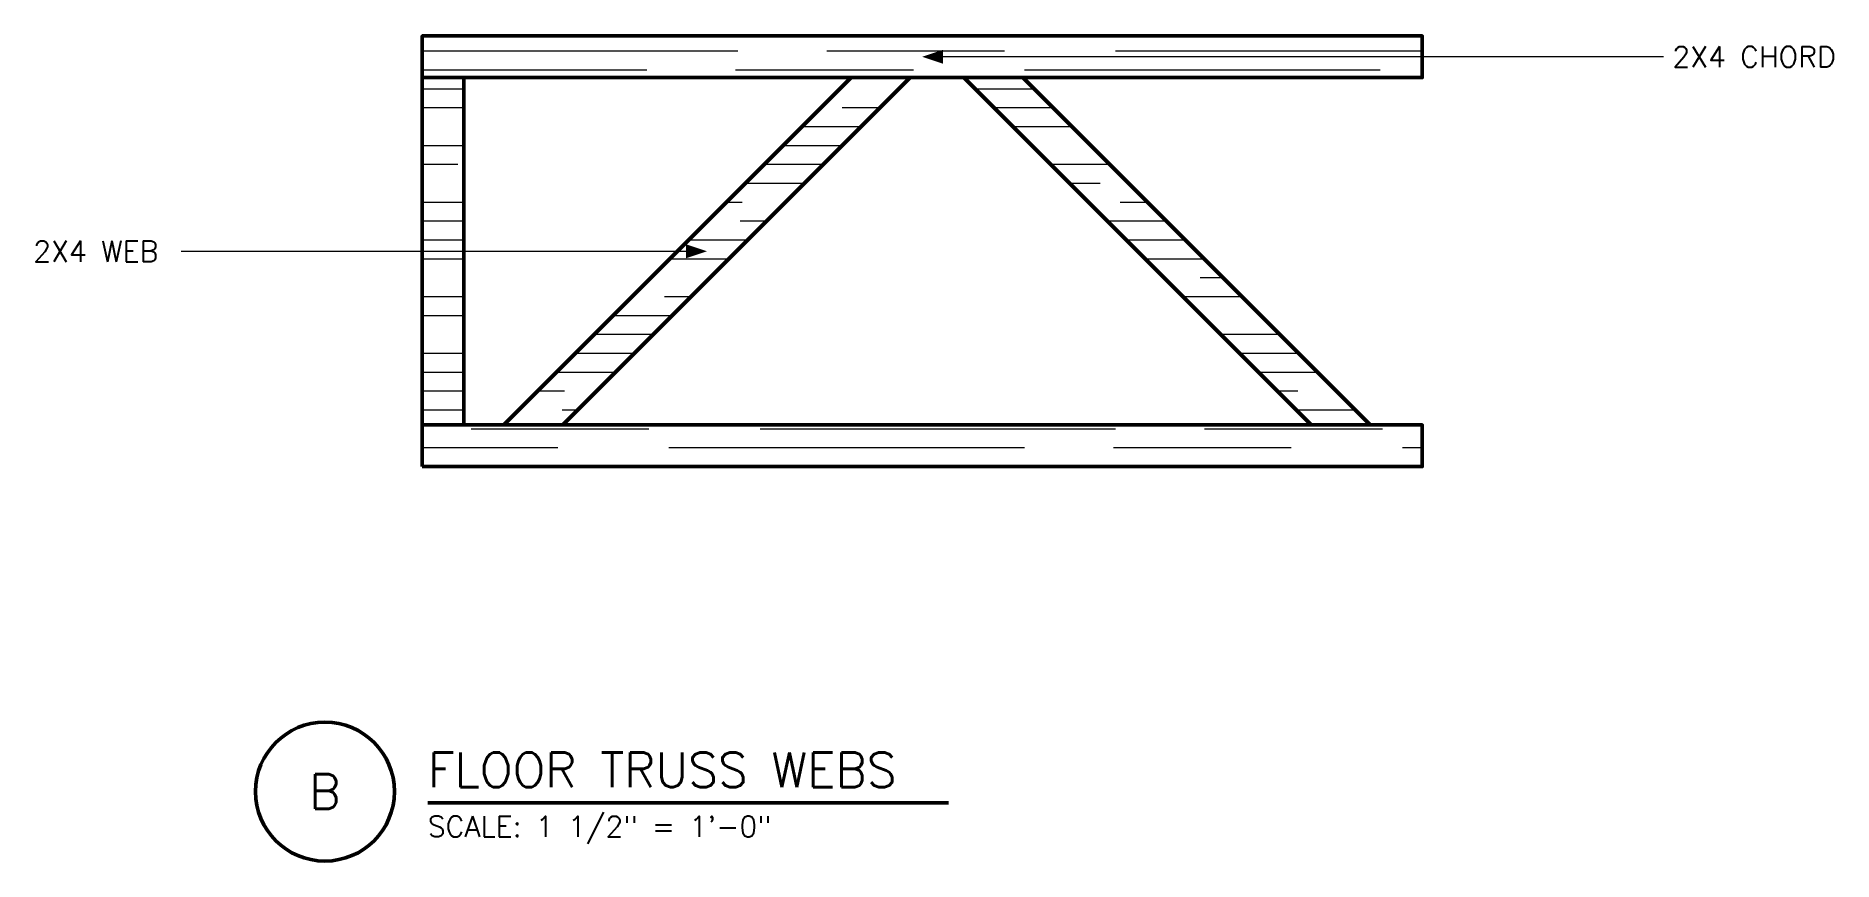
# Model space of a CAD drawing. Header units: inches. Extents: x 86.1 to 150.8, y -14.2 to 15.5.
import ezdxf
from ezdxf.enums import TextEntityAlignment as Align

# ---------------------------------------------------------------- set-up
doc = ezdxf.new("R2010")
doc.units = ezdxf.units.IN
doc.header["$MEASUREMENT"] = 0
for name, color, linetype, lineweight in [('S-ANNO-NOTE', 7, 'CONTINUOUS', 18), ('S-ANNO-TTLB', 7, 'CONTINUOUS', 50), ('S-DETL-CUT', 7, 'CONTINUOUS', 50), ('S-DETL-PATT', 7, 'CONTINUOUS', 9)]:
    doc.layers.add(name, color=color, linetype=linetype, lineweight=lineweight)
doc.styles.add('KERF', font='romans.shx')
pattern_1 = [(0, (0, 0), (3.28, 0.68), [12.8, -3.2, 6.4, -4])]

msp = doc.modelspace()

# ---------------------------------------------------------------- hatches: boundary and pattern name
at = {"layer": 'S-ANNO-NOTE', "lineweight": 50}
for points in [[(118, 14.75), (118.75, 14.5), (118.75, 15)], [(110.25, 7.75), (109.5, 8), (109.5, 7.5)]]:
    msp.add_hatch(color=256, dxfattribs=at).paths.add_polyline_path(points)
at = {"layer": 'S-DETL-PATT', "lineweight": 9}
h = msp.add_hatch(dxfattribs=at)
h.set_pattern_fill('KERF-GRAIN', color=256, style=0)
h.set_pattern_definition(pattern_1)
h.paths.add_polyline_path([(100, 14), (136, 14), (136, 15.5), (100, 15.5)])
h = msp.add_hatch(dxfattribs=at)
h.set_pattern_fill('KERF-GRAIN', color=256, angle=90, style=0)
h.set_pattern_definition(pattern_1)
h.paths.add_polyline_path([(100, 1.5), (101.5, 1.5), (101.5, 14), (100, 14)])
h = msp.add_hatch(dxfattribs=at)
h.set_pattern_fill('KERF-GRAIN', color=256, angle=45, style=0)
h.set_pattern_definition(pattern_1)
h.paths.add_polyline_path([(105.06066, 1.5), (117.56066, 14), (115.43934, 14), (102.93934, 1.5)])
h = msp.add_hatch(dxfattribs=at)
h.set_pattern_fill('KERF-GRAIN', color=256, angle=135, style=0)
h.set_pattern_definition(pattern_1)
h.paths.add_polyline_path([(119.5, 14), (132, 1.5), (134.12132, 1.5), (121.62132, 14)])
h = msp.add_hatch(dxfattribs=at)
h.set_pattern_fill('KERF-GRAIN', color=256, style=0)
h.set_pattern_definition(pattern_1)
h.paths.add_polyline_path([(100, 0), (136, 0), (136, 1.5), (100, 1.5)])

# ---------------------------------------------------------------- linework, layer by layer
at = {"layer": 'S-ANNO-NOTE', "lineweight": 18}
for points in [[(144.68, 14.75), (143.68, 14.75), (118.75, 14.75)], [(91.32, 7.75), (92.32, 7.75), (109.5, 7.75)]]:
    msp.add_lwpolyline(points, dxfattribs=at)
at = {"layer": 'S-ANNO-TTLB', "lineweight": 50}
msp.add_lwpolyline([(94, -11.7, 1), (99, -11.7, 1)], format="xyb", close=True, dxfattribs=at)
msp.add_lwpolyline([(100.2, -12.1), (118.95, -12.1)], dxfattribs=at)
at = {"layer": 'S-DETL-CUT', "lineweight": 50}
for points in [[(100, 14), (136, 14), (136, 15.5), (100, 15.5)], [(100, 0), (136, 0), (136, 1.5), (100, 1.5)]]:
    msp.add_lwpolyline(points, close=True, dxfattribs=at)
for points in [[(100, 14), (100, 1.5)], [(101.5, 1.5), (101.5, 14)], [(115.43934, 14), (102.93934, 1.5)], [(105.06066, 1.5), (117.56066, 14)], [(119.5, 14), (132, 1.5)], [(134.12132, 1.5), (121.62132, 14)]]:
    msp.add_lwpolyline(points, dxfattribs=at)

# ---------------------------------------------------------------- texts
at = {"layer": 'S-ANNO-NOTE', "lineweight": 18, "style": 'KERF'}
for s, p in [('2X4 CHORD', (145, 14.375)), ('2X4 WEB', (86, 7.375))]:
    msp.add_text(s, height=0.75, dxfattribs=at).set_placement(p)
at = {"layer": 'S-ANNO-TTLB', "lineweight": 50, "style": 'KERF'}
msp.add_text('FLOOR TRUSS WEBS', height=1.25, dxfattribs=at).set_placement((100.2, -11.54))
msp.add_text('B', height=1.25, dxfattribs=at).set_placement((96.5, -11.7), align=Align.MIDDLE_CENTER)
at = {"layer": 'S-ANNO-TTLB', "lineweight": 18, "style": 'KERF'}
msp.add_text('SCALE: 1 1/2" = 1\'-0"', height=0.75, dxfattribs=at).set_placement((100.2, -13.33))

doc.saveas('drawing.dxf')
